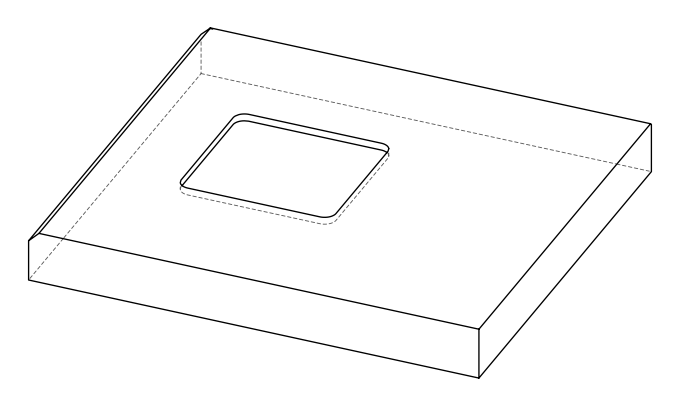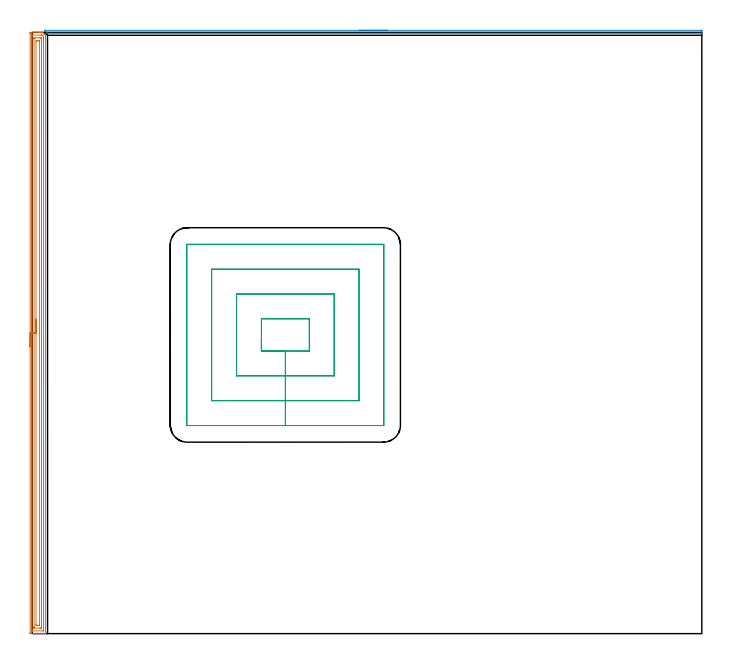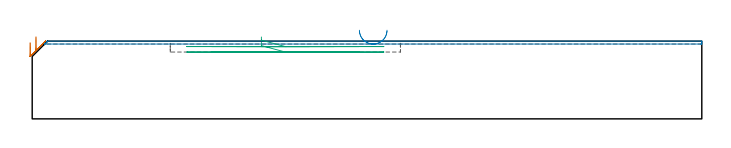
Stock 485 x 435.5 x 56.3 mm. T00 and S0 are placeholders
(PLAN: 3 operations, 1 tool changes, 23.9 min)
(1 AREA_MILL | FG_CHAMFER_SURFACE | UGT0205_001 | 14.19 min | 26828 mm3)
(2 AREA_MILL_1 | FG_CHAMFER_SURFACE_1 | UGT0205_001 | 3.95 min | 1048 mm3)
(3 MILL_RECTANGULAR_POCKET | POCKET_RECTANGULAR_STRAIGHT | UGT0201_106 | Follow Part, ap 6, ae 75% | 5.75 min | 203529 mm3)
(TOOL UGT0205_001 | Chamfer Mill 20 x 3 x 45 deg. | D20 FL50 Z2)
(TOOL UGT0201_106 | End Mill 24 mm | D24 FL25 Z2)
(OP 1 AREA_MILL)
G17 G21 G94 G90
T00 M6
G54
G17 G0 G90 X-1.5 Y207.75 S1061 M3
G43 Z66.3 H0
Z55.2
G94 G1 Y207.788 Z54.328 F250.
Y207.902 Z53.464
Y208.091 Z52.612
Y208.353 Z51.78
Y208.687 Z50.974
Y209.09 Z50.2
Y209.558 Z49.464
Y210.09 Z48.772
Y210.679 Z48.129
Y211.322 Z47.54
Y212.014 Z47.008
Y212.75 Z46.54
Y213.524 Z46.137
Y214.33 Z45.803
Y215.162 Z45.541
Y216.013 Z45.352
Y216.878 Z45.238
Y217.75 Z45.2
Y434.617
X-1.498 Y434.879 Z45.202
X-1.492 Y435.493 Z45.206
X-1.486 Y435.496 Z45.212
X-0.869 Y435.5 Z45.829
X4.497 Z51.191
X5.043 Z51.74
X5.391 Z52.087
X5.938 Z52.634
X6.286 Z52.98
X7.105 Z53.804
X7.143 Z53.841
X7.491 Y435.499 Z54.187
X7.526 Y435.475 Z54.224
X7.935 Y435.065 Z54.635
X8.074 Y434.927 Z54.771
X8.121 Y434.879 Z54.82
X8.326 Y434.675 Z55.025
X8.372 Y434.629 Z55.07
X8.419 Y434.582 Z55.118
X8.624 Y434.376 Z55.323
X8.671 Y434.331 Z55.368
X8.717 Y434.284 Z55.416
X8.923 Y434.078 Z55.622
X8.969 Y434.033 Z55.666
X9.29 Y433.71 Z55.99
X9.565 Y433.436 Z56.262
X9.574 Y433.425 Z56.271
X9.597 Y433.396 Z56.286
X9.6 Y433.092 Z56.3
Y0.174
X9.597 Y0.01 Z56.288
X9.557 Y0.004 Z56.248
X9.529 Y0.002 Z56.221
X9.109 Y0. Z55.809
X8.77 Z55.469
X8.074 Z54.77
X6.832 Z53.529
X6.286 Z52.98
X5.665 Z52.36
X-1.142 Z45.555
X-1.492 Y0.01 Z45.206
X-1.499 Y0.357 Z45.199
Y0.367
X-1.5 Y217.75 Z45.2
X-0.086 Z46.614
X-0.085 Y433.092 Z46.615
X-0.084 Y433.202 Z46.616
X-0.079 Y433.314 Z46.621
X-0.07 Y433.49 Z46.63
X0.026 Y433.492 Z46.726
X0.513 Y433.499 Z47.213
X6.773 Z53.473
X6.976 Y433.496 Z53.676
X7.026 Y433.492 Z53.726
X7.051 Y433.487 Z53.751
X7.085 Y433.458 Z53.785
X7.18 Y433.368 Z53.88
X7.458 Y433.092 Z54.158
X8.074 Y432.472 Z54.774
X8.141 Y432.402 Z54.841
X8.172 Y432.367 Z54.872
X8.179 Y432.309 Z54.879
X8.183 Y432.199 Z54.883
X8.185 Y432.089 Z54.885
X8.186 Y431.305 Z54.886
Y427.961
X8.185 Y2.408 Z54.885
X8.184 Y2.298 Z54.884
X8.179 Y2.186 Z54.879
X8.17 Y2.01 Z54.87
X8.074 Y2.008 Z54.774
X7.587 Y2.001 Z54.287
X0.433 Y2. Z47.133
X0.026 Y2.003 Z46.726
X-0.032 Y2.005 Z46.668
X-0.067 Y2.01 Z46.633
X-0.079 Y2.017 Z46.621
X-0.081 Y2.074 Z46.619
X-0.085 Y2.296 Z46.615
X-0.086 Y2.408 Z46.614
Y2.519
Y217.75
X1.328 Z48.028
X1.329 Y430.897 Z48.029
X1.33 Y431.305 Z48.03
X1.333 Y431.426 Z48.033
X1.335 Y431.478 Z48.035
X1.425 Y431.49 Z48.125
X1.621 Y431.498 Z48.321
X1.814 Y431.499 Z48.514
X2.514 Y431.5 Z49.214
X5.197 Z51.897
X6.091 Z52.791
X6.286 Y431.498 Z52.986
X6.48 Y431.492 Z53.18
X6.602 Y431.486 Z53.302
X6.666 Y431.428 Z53.366
X6.729 Y431.364 Z53.429
X6.758 Y431.331 Z53.458
X6.764 Y431.305 Z53.464
X6.769 Y430.822 Z53.469
X6.771 Y430.412 Z53.471
Y429.926
Y4.603
X6.77 Y4.195 Z53.47
X6.767 Y4.074 Z53.467
X6.765 Y4.022 Z53.465
X6.675 Y4.01 Z53.375
X6.479 Y4.002 Z53.179
X6.286 Y4.001 Z52.986
X5.586 Y4. Z52.286
X1.814 Z48.514
X1.619 Y4.001 Z48.319
X1.49 Y4.003 Z48.19
X1.386 Y4.009 Z48.086
X1.335 Y4.014 Z48.035
X1.333 Y4.034 Z48.033
X1.331 Y4.195 Z48.031
X1.329 Y4.68 Z48.029
X1.328 Y5.088 Z48.028
Y217.75
X2.743 Z49.443
Y428.625
X2.75 Y429.477 Z49.45
X3.603 Y429.5 Z50.303
X3.621 Z50.321
X4.515 Z51.215
X5.35 Y429.475 Z52.05
X5.357 Y428.659 Z52.057
Y6.875
X5.35 Y6.023 Z52.05
X4.497 Y6. Z51.197
X4.479 Z51.179
X3.584 Z50.284
X2.75 Y6.025 Z49.45
X2.743 Y6.841 Z49.443
Y217.75
Y218.622 Z49.481
Y219.486 Z49.595
Y220.338 Z49.783
Y221.17 Z50.046
Y221.976 Z50.38
Y222.75 Z50.782
Y223.486 Z51.251
Y224.178 Z51.782
Y224.821 Z52.372
Y225.41 Z53.015
Y225.941 Z53.707
Y226.41 Z54.443
Y226.813 Z55.216
Y227.147 Z56.022
Y227.409 Z56.854
Y227.598 Z57.706
Y227.712 Z58.571
Y227.75 Z59.443
G0 Z66.3
M5
M2
(OP 2 AREA_MILL_1)
G17 G21 G94 G90
T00 M6
G54
G17 G0 G90 X237. Y437. S1061 M3
G43 Z66.3 H0
Z64.2
G94 G1 X237.038 Z63.328 F250.
X237.152 Z62.463
X237.341 Z61.612
X237.603 Z60.78
X237.937 Z59.974
X238.34 Z59.2
X238.808 Z58.464
X239.34 Z57.772
X239.929 Z57.129
X240.572 Z56.54
X241.264 Z56.008
X242. Z55.54
X242.774 Z55.137
X243.58 Z54.803
X244.412 Z54.541
X245.263 Z54.352
X246.128 Z54.238
X247. Z54.2
X484.372
X484.517 Y436.999 Z54.201
X484.819 Y436.996 Z54.204
X484.998 Y436.991 Z54.205
X485. Y436.757 Z54.44
Y436.396 Z54.799
Y435.674 Z55.526
Y435.388 Z55.811
X484.992 Y434.961 Z56.231
X484.99 Y434.903 Z56.288
X484.819 Y434.9 Z56.3
X11.416
X11.096 Y434.904 Z56.29
X10.496 Y435.504 Z55.695
X9.33 Y436.67 Z54.53
X9.156 Y436.842 Z54.355
X9.032 Y436.972 Z54.226
X9.017 Y436.994 Z54.203
X9.032 Y436.999 Z54.199
X247. Y437. Z54.2
X247.872 Z54.238
X248.736 Z54.352
X249.588 Z54.541
X250.42 Z54.803
X251.226 Z55.137
X252. Z55.54
X252.736 Z56.008
X253.428 Z56.54
X254.071 Z57.129
X254.66 Z57.772
X255.191 Z58.464
X255.66 Z59.2
X256.063 Z59.974
X256.397 Z60.78
X256.659 Z61.612
X256.848 Z62.463
X256.962 Z63.328
X257. Z64.2
G0 Z66.3
M5
M2
(OP 3 MILL_RECTANGULAR_POCKET)
G17 G21 G94 G90
T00 M6
G54
G17 G0 G90 X166. Y213.288 S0 M3
G43 Z66.3 H0
Z59.3
G94 G1 Y204.7 Z56.999 F250.
X183.35 Z52.35
X200.7 F500.
Y228.
X166.
Y204.7
X183.35
Y186.7
X218.7
Y246.
X148.
Y186.7
X183.35
Y168.7
X236.7
Y264.
X130.
Y168.7
X183.35
Y150.7
X254.4
G3 X254.7 Y151. R0.3
G1 Y281.7
G3 X254.4 Y282. R0.3
G1 X112.3
G3 X112. Y281.7 R0.3
G1 Y151.
G3 X112.3 Y150.7 R0.3
G1 X183.35
X184.35
G0 X166. Y213.288 Z55.35
G1 Y204.7 Z53.049 F250.
X183.35 Z48.4
X200.7 F500.
Y228.
X166.
Y204.7
X183.35
Y186.7
X218.7
Y246.
X148.
Y186.7
X183.35
Y168.7
X236.7
Y264.
X130.
Y168.7
X183.35
Y150.7
X254.4
G3 X254.7 Y151. R0.3
G1 Y281.7
G3 X254.4 Y282. R0.3
G1 X112.3
G3 X112. Y281.7 R0.3
G1 Y151.
G3 X112.3 Y150.7 R0.3
G1 X183.35
X184.35
G0 Z66.3
M5
M2
